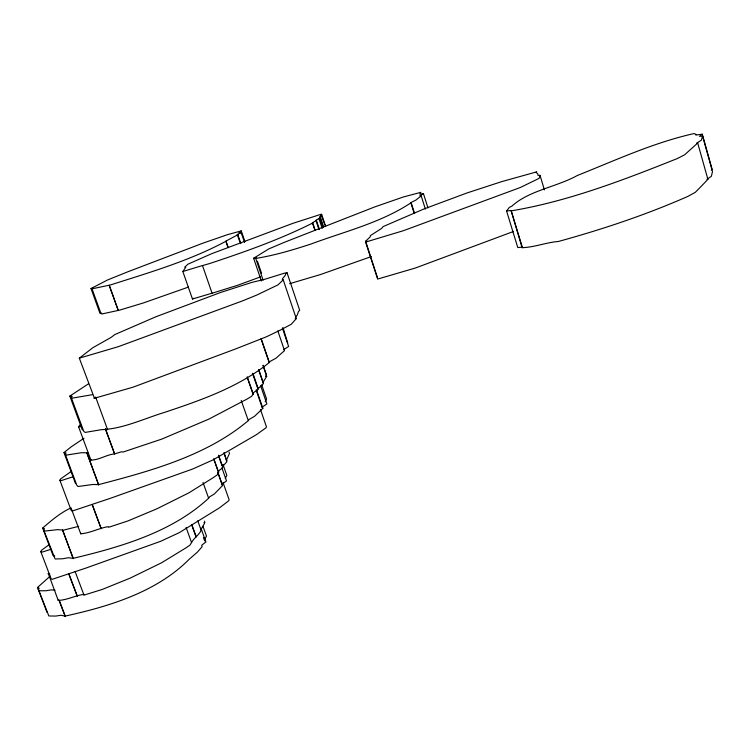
<?xml version="1.0" encoding="UTF-8"?>
<svg xmlns="http://www.w3.org/2000/svg" width="750" height="750" viewBox="0 0 750 750"><rect width="100%" height="100%" fill="white"/><g stroke="black" fill="none" stroke-linecap="round" stroke-linejoin="round"><path stroke-width="1.12" d="M241.209 400.434L248.325 420.628C206.287 455.991 150.113 471.112 98.625 484.631L86.822 452.728L81.234 452.747L66.319 455.1L65.119 453.881L66.131 453.009L63.966 452.587L75.553 483.656M213.966 459.178L218.634 472.359L217.322 474.797L213.459 477.516L189.131 492.712L157.191 508.678L127.912 520.95L110.166 526.791L108.487 527.231L108.141 526.65C98.906 528.216 90.403 532.997 80.747 533.822L80.766 533.278M98.625 484.959L86.822 452.728M224.241 453.159L226.819 461.784L222.356 466.734C223.837 468.478 217.35 470.128 218.634 472.359M203.006 482.447L208.631 498.225C171.844 532.341 120.187 547.106 73.238 558.319L62.578 530.044L57.713 529.631L44.541 531.112L43.575 529.641L44.522 528.741L42.647 528.094L53.128 555.703L54.722 556.05M200.981 528.216L205.912 541.931L201.694 545.278L202.125 546.675L197.466 552.047L189.037 559.406C156.422 592.256 108.506 606.6 65.222 616.078L59.147 600.141M73.209 558.675L62.578 530.044M258.863 369.862L263.381 382.959L262.669 384.656L257.812 388.744C259.378 390.309 252.037 391.941 253.219 394.069L251.559 396.356L246.947 399.113L208.969 419.062L161.85 439.078L123.028 452.062L121.678 451.744L114.553 453.956L105.412 429.037M711.459 170.044L712.097 169.2L702.309 134.203L699.534 136.312L702.609 136.219L701.287 140.278L696.806 143.044L697.706 143.025L707.888 179.306C703.791 183.713 699.544 188.072 695.25 192.366L687.994 196.341C646.106 214.791 602.503 229.359 558.375 241.481C546.178 242.419 534.356 247.341 522.084 247.688L511.078 210.431L506.588 211.05L517.781 247.566L522.3 247.116L511.416 211.547M114.553 453.956C106.988 454.425 99.112 460.116 90.909 460.097L90.994 459.6M186.094 527.447L191.559 542.587L189.919 545.156L185.953 547.875L161.503 562.819L130.294 578.062L102.244 589.444L85.528 594.637L83.963 595.012L83.737 594.375C75.169 595.547 67.247 600.037 58.237 600.441L58.341 599.869M182.841 271.509L192.459 299.016L212.062 293.184L202.472 265.528L182.841 271.509L185.747 267.3L184.734 267.159L187.978 264.159L211.725 253.678L293.241 223.219L320.981 214.294L324.938 224.972M58.237 600.441L48.253 573.384M90.909 460.097L78.572 426.741L80.634 424.294M197.756 520.809L201.188 530.353C198.75 535.237 193.884 537.984 191.559 542.587M226.894 460.669L226.688 459.628L229.462 453.459M202.453 265.594L209.55 263.569C244.603 251.981 279.909 239.541 312.778 222.966L315.272 230.494M287.719 343.022L283.069 327.825M229.088 452.681L229.256 452.119M263.381 382.959L263.194 382.05L266.709 376.341L263.025 365.616M522.084 247.688L522.3 247.116M204.713 521.728L204.609 521.109M263.119 365.212L266.541 375.169L265.547 376.416L266.709 376.341M321.384 214.2L320.709 214.809L321.722 214.594L325.641 226.481M222.975 482.381L229.144 499.8L228.684 500.822L219.516 507.816L179.297 532.65L160.65 541.303L86.062 568.031L52.069 579.356L51.094 578.7L40.781 551.634L41.587 550.219L48.741 544.941M204.919 539.222L206.475 536.081L202.959 526.275M506.588 211.05L509.231 207.487L511.959 206.091C528.966 190.491 556.725 186.947 577.359 175.481C615.759 160.172 653.597 142.603 694.125 133.547L696.103 134.447L695.775 135.047L702.309 134.203M225.272 478.416L226.838 475.397L222.956 464.409M260.494 409.603L266.456 426.834L266.044 427.791L256.331 434.719L212.953 459.947L192.516 469.078L110.006 498.431L72.337 511.013L71.203 510.469L59.859 480.225L60.684 478.884L70.959 471.609M265.153 401.812L266.597 399.037L261.694 384.825M377.616 278.081L365.634 241.256L370.181 236.859L370.416 235.594L381.703 228.375L383.166 226.575L423.956 208.969L467.062 192.938L501.666 181.641L536.766 171.844L535.95 172.387L537.788 173.803L537.984 175.388L540.037 175.369L539.119 178.35L520.181 187.566L403.331 230.719L365.597 242.091L377.634 279.075L415.294 268.05L513.45 231.487M321.722 214.594L320.212 216.534L323.522 226.547M295.65 317.25L297.366 314.85L298.425 311.522L299.7 310.35L287.034 272.728L284.766 273.084L264.413 279.375L252.084 282.347L220.641 292.453L155.691 316.856L114.862 334.556L111.056 337.416L92.944 347.653L79.331 358.163L94.453 398.259L133.031 387.188L235.809 348.863L266.334 336.825L279.647 330.459L291.262 324.262L296.297 318.628L283.228 279.881C279.938 279.684 286.172 275.925 285.712 273.788L287.034 272.728M244.95 241.678L241.284 230.916L238.969 232.697L241.181 232.613L244.528 242.419M365.597 242.091L366.863 241.069L365.634 241.256M217.969 472.613L222.553 485.55L214.434 493.903L209.531 496.912L208.631 498.225M65.222 616.078L60.806 615.262L55.772 616.078L48.825 615.966L38.325 589.172L39.188 588.263L37.5 587.484L50.053 576.262M256.528 389.953L262.875 408.328L254.503 416.344L249.216 419.381L248.325 420.628M42.647 528.094C51.488 520.481 60.337 512.7 71.072 507.919M94.041 398.278L94.875 397.566M425.363 209.091L421.191 195.909L415.856 200.1L410.775 202.641L414.206 213.422M63.966 452.587L71.438 446.653L84.009 438.263M283.228 279.881L277.95 284.897L256.678 295.097L242.606 300.853L118.397 346.65L79.331 358.163M263.128 280.219L255.712 258.412L256.322 257.934L253.631 258.253L261.384 281.034M261.131 338.559L269.334 362.494C239.016 386.962 201.825 399.9 165.253 412.162C144.403 418.444 122.756 429.019 101.456 429.656L85.134 432.431L83.728 431.25L71.119 397.125L72.206 396.291L69.825 396.075L82.359 429.994M269.334 362.494L270.234 361.341L275.869 358.284L284.541 350.634L277.819 330.863M69.825 396.075L88.509 383.812M253.631 258.253L268.837 248.888L284.7 242.184L374.672 206.944L403.463 196.95L420.9 192.319L419.794 194.072L423.478 193.734L427.95 207.881M319.387 229.294L316.453 220.406L312.394 222.834L314.878 230.344M222.553 485.55L222 484.266L226.509 480.9L221.972 468.066M99.928 313.228L91.003 288.553L92.775 288.375L92.025 288.825L100.987 313.603L101.719 313.125M423.478 193.734L419.822 195.75L421.191 195.909M262.875 408.328L262.078 407.231L266.878 403.912L260.597 385.716M193.35 298.219L192.459 299.016M240.844 243.544L237.844 234.759L225.862 241.125L228.056 247.528M283.584 349.725L288.628 346.472L282.356 327.994M91.003 288.553L107.475 280.003L127.659 271.856L202.95 243.159L227.709 234.581L241.284 230.916M697.706 143.025L684.637 154.8L677.288 158.559C623.325 180.084 568.219 201.375 510.834 210.928M241.181 232.613L237.309 234.488L239.916 242.147M316.453 220.406L315.919 220.378L319.884 217.838L319.462 217.406L320.212 216.534M414.6 213.497L411.159 202.697C380.663 222.909 344.4 231.544 310.434 244.228C292.434 250.05 274.294 255.516 255.712 258.412M228.206 247.622L226.003 241.219C189.244 260.972 148.837 272.691 109.219 285.328L118.294 310.538L143.306 302.972L188.409 287.091M371.381 256.556L320.512 274.528L289.613 283.697M260.475 276.891L237.591 285.3L212.053 293.25M73.163 476.737L60.966 480.684L59.859 480.225M51.122 549.244L41.738 552.225L40.781 551.634M86.803 453.028L87.891 452.738M78.675 526.35L62.541 530.381M92.438 394.678L72.45 398.1L71.119 397.125M78.572 426.741L80.653 426.6M118.294 310.538L109.219 285.216L92.025 288.825M55.031 590.241L51.122 589.875L46.087 590.747L39.178 590.775L38.325 589.172M118.275 310.416L102.066 313.941L100.987 313.603M707.888 179.306L706.969 179.269L711.366 176.297L712.5 171.6L702.609 136.219M203.991 522.534L204.891 522.609L201.206 529.2L201.188 530.353M48.131 573.928L49.772 574.069M295.2 318.488L296.297 318.628M98.625 484.631L93 484.453L78.028 486.506L76.772 485.128L65.119 453.881M237.309 234.488L237.844 234.759M73.238 558.319L68.334 557.737L62.784 558.759L55.116 558.984L43.575 529.641M318.872 218.513L322.191 228.488M37.5 587.484L47.072 612.45M59.119 600.497L65.194 616.453M75.084 571.481L83.963 595.012M68.794 573.609L77.269 595.997M68.728 573.778L77.203 596.175M71.334 508.716L80.747 533.822M92.222 504.403L101.203 528.544M92.175 504.572L101.156 528.722M95.625 397.003L107.634 429.778M105.478 428.888L114.216 452.719M191.991 525.094L196.228 536.887M191.709 524.916L195.947 536.7M203.466 537.562L204.647 540.862M213.694 458.869L218.353 472.031M217.809 472.444L222 484.266M223.894 452.738L226.537 460.238M218.616 455.184L222.844 467.147M218.513 455.878L221.972 465.647M253.003 373.566L258.356 389.072M252.469 373.266L257.428 387.638M256.134 390.009L262.078 407.231M247.228 376.762L253.219 394.069M247.294 377.597L252.909 393.806M258.488 369.525L262.987 382.603M261.253 339.384L269.081 362.203M257.438 261.197L261.506 273.178M319.856 217.463L323.119 227.344M319.828 218.494L322.716 227.269M316.284 221.494L318.853 229.256M540.037 175.369L544.416 189.919"/></g></svg>
